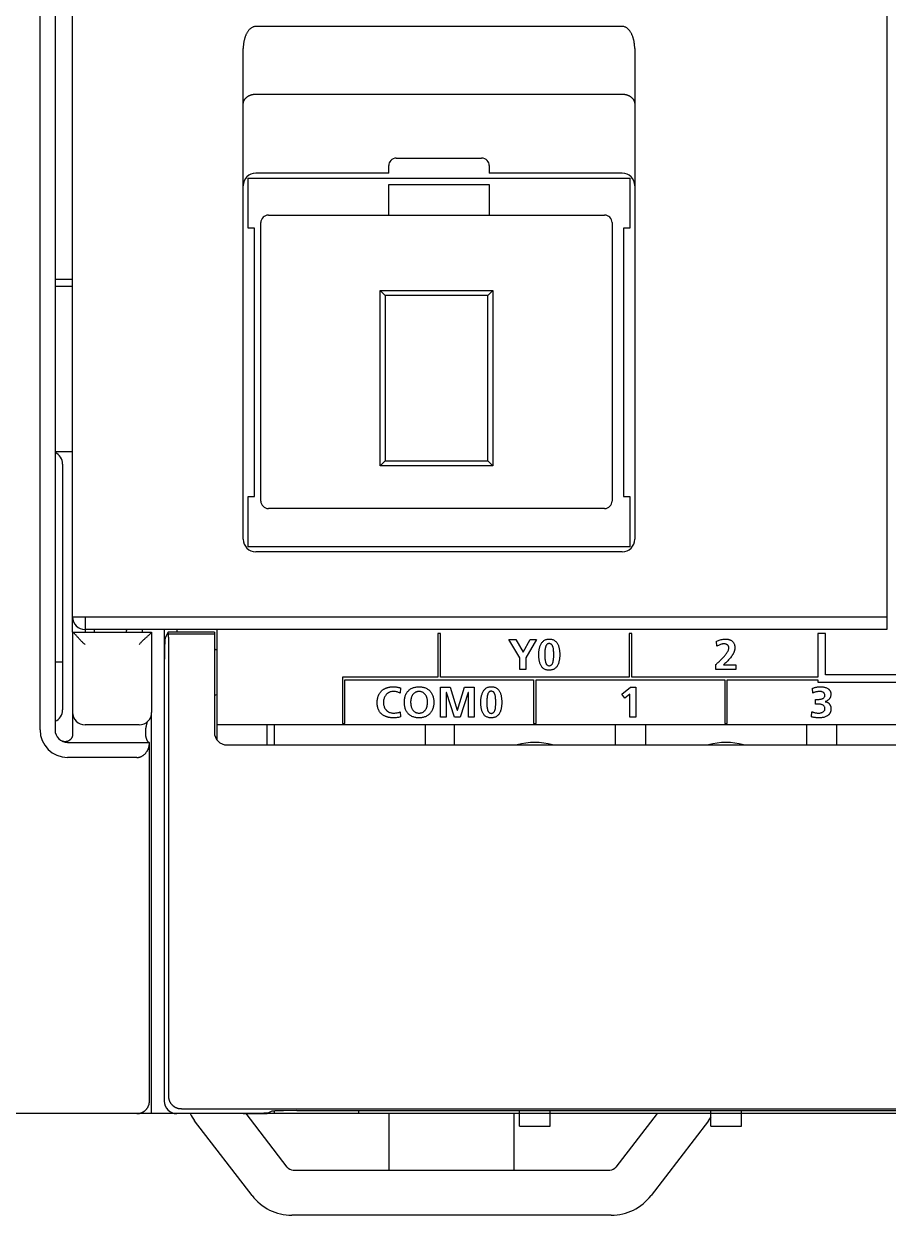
# Model space of a CAD drawing. Extents: x 147 to 432, y 261 to 358.
# Drawn here: x 177.36 to 211.81, y 261.43 to 308.93 of the extents above; entities that cross this region are included whole.
import ezdxf

# ---------------------------------------------------------------- set-up
doc = ezdxf.new("R2010")
doc.units = 0
doc.header["$MEASUREMENT"] = 0
doc.layers.get('0').update_dxf_attribs({"linetype": 'CONTINUOUS'})

msp = doc.modelspace()

# ---------------------------------------------------------------- linework, layer by layer
at = {"color": 7, "linetype": 'Continuous'}
for p, q in [((186.30553, 300.77723), (186.30553, 302.77723)), ((186.30553, 302.77723), (201.50553, 302.77723)), ((201.50553, 302.77723), (201.50553, 300.77723)), ((191.90553, 302.52723), (195.90553, 302.52723)), ((191.90553, 301.30349), (191.90553, 302.52723)), ((195.90553, 302.52723), (195.90553, 301.30349)), ((186.55553, 300.77723), (186.30553, 300.77723)), ((186.55553, 290.07723), (186.55553, 300.77723)), ((201.50553, 300.77723), (201.25553, 300.77723)), ((201.25553, 300.77723), (201.25553, 290.07723)), ((191.75553, 298.10347), (191.55553, 298.30347)), ((195.85553, 298.10347), (191.75553, 298.10347)), ((191.75553, 298.10347), (191.75553, 291.50347)), ((195.85553, 298.10347), (196.05553, 298.30347)), ((195.85553, 291.50347), (195.85553, 298.10347)), ((178.60553, 291.87723), (179.30553, 291.87723)), ((178.90553, 291.37723), (178.90553, 281.57723)), ((191.75553, 291.50347), (191.55553, 291.30347)), ((191.75553, 291.50347), (195.85553, 291.50347)), ((196.05553, 291.30347), (195.85553, 291.50347)), ((186.30553, 288.07723), (186.30553, 290.07723)), ((186.30553, 290.07723), (186.55553, 290.07723)), ((201.25553, 290.07723), (201.50553, 290.07723)), ((201.50553, 290.07723), (201.50553, 288.07723)), ((201.50553, 288.07723), (186.30553, 288.07723)), ((182.95553, 284.77723), (182.95553, 282.85494)), ((183.10741, 284.67723), (182.99523, 284.45273)), ((183.12646, 284.61356), (183.10741, 284.67723)), ((184.95553, 284.67723), (183.10741, 284.67723)), ((183.12646, 284.61356), (184.95553, 284.61356)), ((184.95553, 284.67723), (184.95553, 280.67723)), ((193.86466, 284.62696), (193.86466, 282.8772)), ((193.96457, 284.62696), (193.86466, 284.62696)), ((193.96457, 282.8772), (193.96457, 284.62696)), ((201.48452, 284.62696), (201.48452, 282.8772)), ((201.58443, 284.62696), (201.48452, 284.62696)), ((201.58443, 282.8772), (201.58443, 284.62696)), ((209.00431, 284.62696), (209.00431, 282.8772)), ((209.30437, 284.62696), (209.00431, 284.62696)), ((209.30437, 282.97642), (209.30437, 284.62696)), ((197.12837, 283.65269), (196.6905, 284.3772)), ((196.6905, 284.3772), (196.97214, 284.3772)), ((196.97214, 284.3772), (197.2555, 283.87421)), ((197.2555, 283.87421), (197.54385, 284.3772)), ((197.7981, 284.3772), (197.36867, 283.65269)), ((197.54385, 284.3772), (197.7981, 284.3772)), ((204.98388, 284.11296), (204.9651, 284.31208)), ((197.12837, 283.17865), (197.12837, 283.65269)), ((197.36867, 283.65269), (197.36867, 283.17865)), ((178.90553, 283.47723), (178.60553, 283.47723)), ((197.36867, 283.17865), (197.12837, 283.17865)), ((204.93754, 283.17865), (204.93754, 283.3795)), ((205.73439, 283.17865), (204.93754, 283.17865)), ((205.24485, 283.36744), (205.73439, 283.36744)), ((205.73439, 283.36744), (205.73439, 283.17865)), ((190.05508, 282.8772), (190.05508, 281.02684)), ((193.86466, 282.8772), (190.05508, 282.8772)), ((190.15498, 282.77729), (197.67494, 282.77729)), ((190.15498, 281.02684), (190.15498, 282.77729)), ((201.48452, 282.8772), (193.96457, 282.8772)), ((197.67494, 282.77729), (197.67494, 281.02684)), ((197.77485, 282.77729), (205.2948, 282.77729)), ((197.77485, 281.02684), (197.77485, 282.77729)), ((209.00431, 282.8772), (201.58443, 282.8772)), ((205.2948, 282.77729), (205.2948, 281.02684)), ((205.39471, 281.02684), (205.39471, 282.77729)), ((205.39471, 282.77729), (209.00431, 282.77729)), ((209.00431, 282.77729), (209.00431, 282.6767)), ((209.00431, 282.6767), (212.81458, 282.6767)), ((216.62451, 282.97642), (209.30437, 282.97642)), ((192.37121, 282.4476), (192.35399, 282.24503)), ((193.96474, 281.27833), (193.96474, 282.47688)), ((193.96474, 282.47688), (194.34939, 282.47688)), ((194.19832, 282.26742), (194.19488, 282.26397)), ((194.19488, 282.26397), (194.19488, 281.27833)), ((194.52113, 281.27833), (194.19832, 282.26742)), ((194.34939, 282.47688), (194.63447, 281.56841)), ((194.63791, 281.56841), (194.92282, 282.47688)), ((195.07406, 282.26742), (194.75126, 281.27833)), ((194.92282, 282.47688), (195.30747, 282.47688)), ((195.07751, 282.26742), (195.07406, 282.26742)), ((195.07751, 281.27833), (195.07751, 282.26742)), ((195.30747, 282.47688), (195.30747, 281.27833)), ((201.19255, 282.19542), (201.54275, 282.47688)), ((201.31279, 282.03901), (201.19255, 282.19542)), ((201.51536, 282.20403), (201.31279, 282.03901)), ((201.51536, 281.27833), (201.51536, 282.20403)), ((201.54275, 282.47688), (201.75583, 282.47688)), ((201.75583, 282.47688), (201.75583, 281.27833)), ((208.80553, 282.24503), (208.79174, 282.43726)), ((208.90509, 281.80371), (208.90509, 281.99284)), ((208.90509, 281.99284), (209.01499, 281.99284)), ((209.02188, 281.80371), (208.90509, 281.80371)), ((192.3626, 281.49641), (192.37294, 281.29556)), ((194.19488, 281.27833), (193.96474, 281.27833)), ((194.75126, 281.27833), (194.52113, 281.27833)), ((194.63447, 281.56841), (194.63791, 281.56841)), ((195.30747, 281.27833), (195.07751, 281.27833)), ((201.75583, 281.27833), (201.51536, 281.27833)), ((208.75402, 281.29728), (208.7678, 281.50157)), ((182.252591, 280.969091), (182.29027, 281.10582)), ((187.05553, 280.17723), (187.05553, 280.97723)), ((187.35553, 280.17724), (187.35553, 280.97723)), ((190.05508, 281.02684), (190.15498, 281.02684)), ((193.35553, 280.97723), (193.35553, 280.17724)), ((194.52553, 280.17724), (194.52553, 280.97723)), ((197.67494, 281.02684), (197.77485, 281.02684)), ((200.92553, 280.97723), (200.92553, 280.17724)), ((202.14553, 280.17724), (202.14553, 280.97723)), ((205.2948, 281.02684), (205.39471, 281.02684)), ((208.54553, 280.97723), (208.54553, 280.17724)), ((209.76553, 280.17724), (209.76553, 280.97723)), ((187.709418, 265.591065), (187.421901, 265.583924)), ((188.24036, 265.59506), (187.709418, 265.591065)), ((188.24033, 265.59507), (427.12073, 265.59507)), ((186.10656, 265.47723), (147.90553, 265.47723)), ((186.637472, 265.481229), (186.10659, 265.47725)), ((186.924989, 265.488374), (186.637472, 265.481229)), ((318.88552, 265.47723), (187.35553, 265.47723))]:
    msp.add_line(p, q, dxfattribs=at)
for points in [[(178.00553, 280.77723), (178.00553, 340.17723)], [(178.60553, 340.17723), (178.60553, 280.77723)], [(179.30553, 284.67725), (179.30553, 340.35044)], [(211.75553, 336.17723), (211.75553, 284.77723)], [(186.60555, 308.82712), (186.580574, 308.825965), (186.55572, 308.822567), (186.531065, 308.817001), (186.506688, 308.809344), (186.48388, 308.800211), (186.461773, 308.789493), (186.440425, 308.777331), (186.419879, 308.763857), (186.400165, 308.749193), (186.381305, 308.733444), (186.363303, 308.716722), (186.346128, 308.69915), (186.329745, 308.680837), (186.314132, 308.661863), (186.29926, 308.642303), (186.285104, 308.622218), (186.271637, 308.601665), (186.258834, 308.580691), (186.24667, 308.55934), (186.235125, 308.537649), (186.224548, 308.516417), (186.214161, 308.494147), (186.204332, 308.471627), (186.195039, 308.448879), (186.186266, 308.425925), (186.178001, 308.402784), (186.170233, 308.379471), (186.162952, 308.356002), (186.156146, 308.33239), (186.149805, 308.308649), (186.14392, 308.284791), (186.138483, 308.260827), (186.133484, 308.236768), (186.128916, 308.212623), (186.124773, 308.188401), (186.121046, 308.164112), (186.117732, 308.139764), (186.114909, 308.116132), (186.112389, 308.091688), (186.110267, 308.067207), (186.108539, 308.042695), (186.107202, 308.018158), (186.106252, 307.993603), (186.105688, 307.969036), (186.10551, 307.94549)], [(201.20553, 308.82709), (186.60553, 308.82709)], [(201.70551, 307.94549), (201.705321, 307.970061), (201.704746, 307.994626), (201.703783, 308.01918), (201.702433, 308.043715), (201.700692, 308.068225), (201.698556, 308.092704), (201.696116, 308.116309), (201.693194, 308.140707), (201.689866, 308.165053), (201.686125, 308.189338), (201.681967, 308.213556), (201.677384, 308.237697), (201.672369, 308.261752), (201.666916, 308.285711), (201.661014, 308.309564), (201.654657, 308.3333), (201.647833, 308.356905), (201.640534, 308.380368), (201.632748, 308.403674), (201.624464, 308.426807), (201.615673, 308.449753), (201.606359, 308.472492), (201.596509, 308.495003), (201.586102, 308.517262), (201.575114, 308.53924), (201.563526, 308.560908), (201.55132, 308.582233), (201.538471, 308.603177), (201.524395, 308.624517), (201.51016, 308.644545), (201.495207, 308.664041), (201.479507, 308.682942), (201.463036, 308.701174), (201.445768, 308.718653), (201.42766, 308.735259), (201.408694, 308.750879), (201.388883, 308.76541), (201.368247, 308.778743), (201.346815, 308.790754), (201.32463, 308.801308), (201.301752, 308.81026), (201.278264, 308.81746), (201.254277, 308.822759), (201.22993, 308.826017), (201.20554, 308.82712)], [(186.10553, 288.37723), (186.10553, 307.94546)], [(201.70553, 307.94546), (201.70553, 288.37723)], [(186.10551, 305.73495), (186.10607, 305.75364), (186.10679, 305.763129), (186.10782, 305.77259), (186.109167, 305.782223), (186.11081, 305.79181), (186.112783, 305.801547), (186.11505, 305.81122), (186.117698, 305.821014), (186.12065, 305.83072), (186.123966, 305.84054), (186.12759, 305.85025), (186.131612, 305.860046), (186.13594, 305.86971), (186.14066, 305.879446), (186.14568, 305.88903), (186.151117, 305.898657), (186.15685, 305.90811), (186.162977, 305.917581), (186.16939, 305.92686), (186.176232, 305.936125), (186.18335, 305.94518), (186.190848, 305.954198), (186.19861, 305.96299), (186.20678, 305.97171), (186.2152, 305.98019), (186.223983, 305.988571), (186.233, 305.9967), (186.242386, 306.004697), (186.25199, 306.01243), (186.261909, 306.020015), (186.27203, 306.02733), (186.282454, 306.034453), (186.29306, 306.0413), (186.303936, 306.047951), (186.31498, 306.05432), (186.326279, 306.060459), (186.33773, 306.06631), (186.349309, 306.071926), (186.36102, 306.07726), (186.372815, 306.082312), (186.38472, 306.0871), (186.396919, 306.091629), (186.40922, 306.09587), (186.421854, 306.099873), (186.43459, 306.10354), (186.446582, 306.106928), (186.45864, 306.11007), (186.469583, 306.112783), (186.48055, 306.1154), (186.49443, 306.117838), (186.50837, 306.11991), (186.529442, 306.122371), (186.5506, 306.12392), (186.578056, 306.125961), (186.60555, 306.1274)], [(186.60553, 306.12737), (201.20553, 306.12737)], [(201.20554, 306.1274), (201.22936, 306.12696), (201.241437, 306.126396), (201.2535, 306.12559), (201.265756, 306.124532), (201.27799, 306.12324), (201.290366, 306.121692), (201.30271, 306.11991), (201.315157, 306.117838), (201.32756, 306.11552), (201.340028, 306.112922), (201.35244, 306.11007), (201.364874, 306.106919), (201.37724, 306.10351), (201.389585, 306.09982), (201.40185, 306.09587), (201.414053, 306.091618), (201.42616, 306.0871), (201.43816, 306.082314), (201.45005, 306.07726), (201.461783, 306.071919), (201.47339, 306.06631), (201.484806, 306.060449), (201.49608, 306.05432), (201.507114, 306.047943), (201.51799, 306.0413), (201.528597, 306.034446), (201.53903, 306.02733), (201.549146, 306.020009), (201.55907, 306.01243), (201.568664, 306.00469), (201.57805, 305.9967), (201.587056, 305.98857), (201.59584, 305.9802), (201.604254, 305.97171), (201.61243, 305.96299), (201.620194, 305.954175), (201.6277, 305.94514), (201.634807, 305.936101), (201.64165, 305.92686), (201.648044, 305.917647), (201.65418, 305.90826), (201.659918, 305.898731), (201.66536, 305.88903), (201.670425, 305.879163), (201.67513, 305.86912), (201.679423, 305.859746), (201.68344, 305.85025), (201.68689, 305.841672), (201.69023, 305.83305), (201.693318, 305.822191), (201.69598, 305.81122), (201.699087, 305.794731), (201.70108, 305.77807), (201.703673, 305.756549), (201.70551, 305.73495)], [(192.20553, 303.57723), (195.60553, 303.57723)], [(191.90553, 302.97723), (191.90553, 303.27805)], [(195.90553, 303.27805), (195.90553, 302.97723)], [(191.90553, 302.97723), (186.60553, 302.97723)], [(201.20553, 302.97723), (195.90553, 302.97723)], [(187.10553, 301.30347), (200.50553, 301.30347)], [(186.80553, 289.90347), (186.80553, 301.00347)], [(200.80553, 301.00347), (200.80553, 289.90347)], [(179.30553, 298.72956), (178.60553, 298.72956)], [(179.30553, 298.45078), (178.60553, 298.45078)], [(191.55553, 291.30347), (191.55553, 298.30347)], [(191.55553, 298.30347), (196.05553, 298.30347)], [(196.05553, 298.30347), (196.05553, 291.30347)], [(196.05553, 291.30347), (191.55553, 291.30347)], [(200.50553, 289.60347), (187.10553, 289.60347)], [(201.20553, 287.87723), (186.60553, 287.87723)], [(211.75553, 285.27723), (179.30553, 285.27723)], [(179.80553, 285.27723), (179.80553, 284.67723)], [(179.30553, 284.67723), (179.30553, 280.60315), (179.305525, 280.602715), (179.30552, 280.60228), (179.30552, 280.60184), (179.30552, 280.6014), (179.305515, 280.600965), (179.30551, 280.60053), (179.305505, 280.60009), (179.3055, 280.59965), (179.30549, 280.59921), (179.30548, 280.59877), (179.30547, 280.598325), (179.30546, 280.59788), (179.305455, 280.59744), (179.30545, 280.597), (179.305435, 280.59656), (179.30542, 280.59612), (179.30541, 280.595675), (179.3054, 280.59523), (179.305385, 280.594785), (179.30537, 280.59434), (179.305355, 280.5939), (179.30534, 280.59346), (179.305325, 280.593015), (179.30531, 280.59257), (179.30529, 280.592125), (179.30527, 280.59168), (179.305255, 280.59123), (179.30524, 280.59078), (179.305215, 280.590335), (179.30519, 280.58989), (179.30517, 280.58944), (179.30515, 280.58899), (179.305125, 280.588545), (179.3051, 280.5881), (179.30508, 280.58765), (179.30506, 280.5872), (179.30503, 280.58675), (179.305, 280.5863), (179.304975, 280.585855), (179.30495, 280.58541), (179.30492, 280.584955), (179.30489, 280.5845), (179.30486, 280.584035), (179.30483, 280.58357), (179.3048, 280.58313), (179.30477, 280.58269), (179.30474, 280.582295), (179.30471, 280.5819), (179.304671, 280.58139), (179.30463, 280.58088), (179.304566, 280.58009), (179.3045, 280.5793), (179.304416, 280.57827), (179.30433, 280.57724)], [(179.8055, 284.17721), (179.78672, 284.191517), (179.768269, 284.206247), (179.750164, 284.221402), (179.732398, 284.236951), (179.714737, 284.253039), (179.697574, 284.269252), (179.680683, 284.285748), (179.664044, 284.302498), (179.647635, 284.319474), (179.631433, 284.336648), (179.615413, 284.353992), (179.599551, 284.371481), (179.58382, 284.389087), (179.568192, 284.406785), (179.552637, 284.424547), (179.537123, 284.442344), (179.521614, 284.460147), (179.506072, 284.47792), (179.490455, 284.495628), (179.474716, 284.513227), (179.458801, 284.530667), (179.442653, 284.547891), (179.42626, 284.564883), (179.409635, 284.581648), (179.39279, 284.598191), (179.375732, 284.614515), (179.358465, 284.630618), (179.340989, 284.646493), (179.322935, 284.662428), (179.30553, 284.67725)], [(179.30553, 284.67723), (182.45553, 284.67723)], [(211.75553, 284.77723), (179.80553, 284.77723)], [(180.18053, 284.67723), (180.18053, 284.77726)], [(181.45495, 284.67725), (181.454996, 284.68395), (181.45513, 284.691033), (181.455349, 284.698044), (181.455638, 284.704738), (181.456018, 284.711667), (181.456473, 284.718512), (181.456993, 284.725191), (181.457594, 284.731937), (181.458261, 284.738583), (181.459003, 284.745242), (181.459802, 284.751773), (181.460657, 284.758189), (181.461611, 284.764821), (181.462584, 284.771105), (181.4636, 284.77726)], [(181.95549, 284.17721), (181.969797, 284.195993), (181.984527, 284.214447), (181.999681, 284.232554), (182.01523, 284.250323), (182.031328, 284.267998), (182.047542, 284.285163), (182.064038, 284.302057), (182.08079, 284.318698), (182.097767, 284.335109), (182.114941, 284.351313), (182.132286, 284.367335), (182.149776, 284.383198), (182.167383, 284.398931), (182.185083, 284.41456), (182.202846, 284.430117), (182.220645, 284.445633), (182.238448, 284.461143), (182.256224, 284.476686), (182.273933, 284.492304), (182.291534, 284.508044), (182.308975, 284.523961), (182.3262, 284.540111), (182.343193, 284.556506), (182.359959, 284.573132), (182.376503, 284.589979), (182.392827, 284.60704), (182.40893, 284.624309), (182.424805, 284.641788), (182.440724, 284.65983), (182.45554, 284.67725)], [(182.08053, 284.77726), (182.08053, 284.67723)], [(182.45553, 284.67723), (182.45553, 281.47723)], [(183.13915, 284.26821), (183.13879, 284.28219), (183.138606, 284.28911), (183.13842, 284.29603), (183.138236, 284.302875), (183.13805, 284.30972), (183.137861, 284.316495), (183.13767, 284.32327), (183.137481, 284.329965), (183.13729, 284.33666), (183.137101, 284.34328), (183.13691, 284.3499), (183.136716, 284.35644), (183.13652, 284.36298), (183.136321, 284.36944), (183.13612, 284.3759), (183.135926, 284.38228), (183.13573, 284.38866), (183.135526, 284.394955), (183.13532, 284.40125), (183.135121, 284.407455), (183.13492, 284.41366), (183.134711, 284.419785), (183.1345, 284.42591), (183.134296, 284.431945), (183.13409, 284.43798), (183.133881, 284.443925), (183.13367, 284.44987), (183.133461, 284.45572), (183.13325, 284.46157), (183.133036, 284.46733), (183.13282, 284.47309), (183.132606, 284.478755), (183.13239, 284.48442), (183.132176, 284.48999), (183.13196, 284.49556), (183.131741, 284.501045), (183.13152, 284.50653), (183.131301, 284.5119), (183.13108, 284.51727), (183.130861, 284.52251), (183.13064, 284.52775), (183.130416, 284.532965), (183.13019, 284.53818), (183.129957, 284.54339), (183.12972, 284.5486), (183.129501, 284.55344), (183.12928, 284.55828), (183.12908, 284.5626), (183.12888, 284.56692), (183.128622, 284.572235), (183.12836, 284.57755), (183.127966, 284.585425), (183.12756, 284.5933), (183.127034, 284.60343), (183.1265, 284.61356)], [(183.45553, 284.77723), (183.45553, 284.67723)], [(185.05553, 284.77723), (185.05553, 280.37723)], [(183.13917, 266.1607), (183.13917, 284.2682)], [(185.05553, 283.97096), (185.05214, 283.97138), (185.050445, 283.971582), (185.04875, 283.97178), (185.047055, 283.971977), (185.04536, 283.97217), (185.04367, 283.972362), (185.04198, 283.97255), (185.04029, 283.972732), (185.0386, 283.97291), (185.036915, 283.973082), (185.03523, 283.97325), (185.033545, 283.973417), (185.03186, 283.97358), (185.030175, 283.973742), (185.02849, 283.9739), (185.02681, 283.974052), (185.02513, 283.9742), (185.02345, 283.974347), (185.02177, 283.97449), (185.02009, 283.974627), (185.01841, 283.97476), (185.016735, 283.974892), (185.01506, 283.97502), (185.013385, 283.975142), (185.01171, 283.97526), (185.01004, 283.975377), (185.00837, 283.97549), (185.0067, 283.975602), (185.00503, 283.97571), (185.003365, 283.975812), (185.0017, 283.97591), (185.000035, 283.976002), (184.99837, 283.97609), (184.996705, 283.976182), (184.99504, 283.97627), (184.99338, 283.976347), (184.99172, 283.97642), (184.990065, 283.976497), (184.98841, 283.97657), (184.986765, 283.976637), (184.98512, 283.9767), (184.983455, 283.976762), (184.98179, 283.97682), (184.98009, 283.976872), (184.97839, 283.97692), (184.97679, 283.976967), (184.97519, 283.97701), (184.97375, 283.977045), (184.97231, 283.97708), (184.970465, 283.977117), (184.96862, 283.97715), (184.96578, 283.977186), (184.96294, 283.97721), (184.959235, 283.977239), (184.95553, 283.97726)], [(182.95553, 282.85492), (182.95553, 265.97706)], [(209.01499, 281.99284), (209.035431, 281.993089), (209.055855, 281.994038), (209.076238, 281.995659), (209.096547, 281.998019), (209.116737, 282.001233), (209.136748, 282.005421), (209.156497, 282.010707), (209.175864, 282.017249), (209.194681, 282.025234), (209.212704, 282.034873), (209.229594, 282.046375), (209.244894, 282.059918), (209.258046, 282.075545), (209.268497, 282.09309), (209.275847, 282.112149), (209.279942, 282.132152), (209.281127, 282.152551), (209.279949, 282.172955), (209.276425, 282.193085), (209.270079, 282.213244), (209.261043, 282.231562), (209.249187, 282.248194), (209.234824, 282.262717), (209.218678, 282.274781), (209.20084, 282.284749), (209.181981, 282.292627), (209.162449, 282.298654), (209.142491, 282.303077), (209.122274, 282.306116), (209.101911, 282.307939), (209.081481, 282.308707), (209.061035, 282.308603), (209.040606, 282.307758), (209.020218, 282.306225), (208.999895, 282.30399), (208.97966, 282.301058), (208.959537, 282.297436), (208.93955, 282.293131), (208.919719, 282.288153), (208.899747, 282.282414), (208.880297, 282.276112), (208.861064, 282.269174), (208.842067, 282.261614), (208.823322, 282.253449), (208.80553, 282.24503)], [(182.45553, 265.47723), (182.45553, 281.4772)], [(181.95553, 280.97723), (179.80553, 280.97723)], [(182.22214, 280.76571), (182.222321, 280.779454), (182.222876, 280.794047), (182.223782, 280.80839), (182.224961, 280.822086), (182.226479, 280.836171), (182.228261, 280.85004), (182.230269, 280.863638), (182.232524, 280.877262), (182.234965, 280.890686), (182.23762, 280.904174), (182.240393, 280.917365), (182.243279, 280.930361), (182.246393, 280.943749), (182.24947, 280.956521), (182.252591, 280.969091)], [(182.22217, 280.57723), (182.22217, 280.76571)], [(430.30553, 280.97723), (185.05553, 280.97723)], [(179.30433, 280.57724), (179.30244, 280.56094), (179.301116, 280.552653), (179.29954, 280.54441), (179.297693, 280.535982), (179.29561, 280.52761), (179.293232, 280.519096), (179.29062, 280.51065), (179.28767, 280.502095), (179.28447, 280.49363), (179.280938, 280.4851), (179.27715, 280.47668), (179.273009, 280.468214), (179.26861, 280.45988), (179.263873, 280.451549), (179.25888, 280.44337), (179.253518, 280.435233), (179.2479, 280.42727), (179.241956, 280.419387), (179.23576, 280.4117), (179.229217, 280.404141), (179.22243, 280.3968), (179.215342, 280.389621), (179.20802, 280.38268), (179.200395, 280.375956), (179.19255, 280.36949), (179.184463, 280.363252), (179.17617, 280.35729), (179.167639, 280.351614), (179.15892, 280.34623), (179.150024, 280.341133), (179.14096, 280.33634), (179.131758, 280.331883), (179.12241, 280.32774), (179.112957, 280.323923), (179.10338, 280.32043), (179.093741, 280.317304), (179.084, 280.31451), (179.074289, 280.312032), (179.0645, 280.30988), (179.054801, 280.308082), (179.04505, 280.30659), (179.035256, 280.305471), (179.02543, 280.30468), (179.015544, 280.304258), (179.00565, 280.30421), (178.996412, 280.304255), (178.98718, 280.30458), (178.978881, 280.305021), (178.97059, 280.30558), (178.960566, 280.307138), (178.95061, 280.30908), (178.936038, 280.312643), (178.92172, 280.31712), (178.90326, 280.322892), (178.885, 280.32927)], [(179.10553, 280.27723), (182.36795, 280.27723)], [(181.86792, 279.6772), (181.887115, 279.677642), (181.906876, 279.679047), (181.925945, 279.681329), (181.944074, 279.684365), (181.962842, 279.688428), (181.981394, 279.693388), (181.999689, 279.699225), (182.017691, 279.705913), (182.035367, 279.713419), (182.05269, 279.721707), (182.069639, 279.730736), (182.086197, 279.740464), (182.102352, 279.750848), (182.118097, 279.761843), (182.13343, 279.773407), (182.14835, 279.785498), (182.162861, 279.798078), (182.176968, 279.811108), (182.190679, 279.824556), (182.204399, 279.838852), (182.217265, 279.85311), (182.229686, 279.867757), (182.241646, 279.882783), (182.253126, 279.898179), (182.2645, 279.91451), (182.274955, 279.93062), (182.284884, 279.947058), (182.294274, 279.963811), (182.303113, 279.98086), (182.311391, 279.998189), (182.3191, 280.015778), (182.326231, 280.03361), (182.332744, 280.051565), (182.338708, 280.06982), (182.344081, 280.088258), (182.348867, 280.106856), (182.353078, 280.125594), (182.356729, 280.144448), (182.359833, 280.1634), (182.362409, 280.182432), (182.364472, 280.201525), (182.366042, 280.220666), (182.367136, 280.239839), (182.367772, 280.259034), (182.36797, 280.27725)], [(182.32722, 280.29355), (182.321938, 280.297958), (182.317094, 280.302329), (182.311915, 280.307398), (182.307205, 280.312413), (182.302707, 280.317619), (182.298382, 280.323079), (182.2948, 280.327997), (182.29132, 280.333183), (182.287964, 280.33864), (182.28468, 280.344461), (182.281511, 280.350547), (182.278438, 280.356887), (182.275447, 280.36347), (182.272522, 280.370285), (182.269645, 280.377321), (182.266802, 280.384565), (182.264356, 280.390996), (182.261956, 280.397444), (182.259486, 280.404194), (182.257147, 280.410665), (182.254836, 280.417146), (182.252561, 280.423639), (182.250327, 280.430147), (182.248141, 280.436671), (182.246007, 280.443213), (182.243933, 280.449773), (182.241922, 280.456353), (182.23998, 280.462954), (182.238112, 280.469576), (182.236323, 280.47622), (182.234618, 280.482886), (182.233001, 280.489574), (182.231478, 280.496284), (182.23012, 280.502688), (182.228793, 280.509439), (182.227574, 280.516211), (182.226466, 280.523001), (182.225475, 280.52981), (182.224604, 280.536635), (182.223944, 280.542615), (182.22331, 280.549466), (182.22281, 280.556328), (182.222448, 280.563199), (182.222226, 280.570077), (182.22214, 280.5772)], [(182.32722, 280.29355), (182.334765, 280.288262), (182.341731, 280.284499), (182.347999, 280.281751), (182.353449, 280.279505), (182.35796, 280.27725)], [(182.36795, 265.97722), (182.36795, 280.27725)], [(185.45553, 280.17723), (429.90553, 280.17723)], [(181.86795, 279.67723), (179.10553, 279.67723)], [(183.63898, 265.6609), (183.61517, 265.66146), (183.603099, 265.662191), (183.59105, 265.66323), (183.578797, 265.664581), (183.56658, 265.66623), (183.5542, 265.668207), (183.54187, 265.67048), (183.52942, 265.67313), (183.51704, 265.67609), (183.504566, 265.679402), (183.49218, 265.68303), (183.479736, 265.687056), (183.4674, 265.6914), (183.455037, 265.696106), (183.4428, 265.70113), (183.430586, 265.70656), (183.41852, 265.71231), (183.406497, 265.718421), (183.39464, 265.72485), (183.382886, 265.731668), (183.37132, 265.7388), (183.359877, 265.746277), (183.34864, 265.75406), (183.337582, 265.762206), (183.32675, 265.77065), (183.316114, 265.779401), (183.30572, 265.78844), (183.295575, 265.797793), (183.28569, 265.80742), (183.276063, 265.8173), (183.26671, 265.82744), (183.257672, 265.837829), (183.24892, 265.84846), (183.24048, 265.859301), (183.23234, 265.87037), (183.224547, 265.881629), (183.21707, 265.8931), (183.209938, 265.904641), (183.20312, 265.91637), (183.196704, 265.92813), (183.19059, 265.94005), (183.184828, 265.952214), (183.1794, 265.96453), (183.174316, 265.977133), (183.16963, 265.98989), (183.165316, 266.001854), (183.1613, 266.01392), (183.157846, 266.024847), (183.15451, 266.03581), (183.151405, 266.049663), (183.14875, 266.06361), (183.145614, 266.084641), (183.14362, 266.10581), (183.141004, 266.133234), (183.13915, 266.16072)], [(181.86792, 265.47725), (181.89181, 265.47789), (181.903917, 265.478651), (181.916, 265.47972), (181.928284, 265.481107), (181.94053, 265.48279), (181.952936, 265.484797), (181.96529, 265.4871), (181.97777, 265.48978), (181.99018, 265.49277), (182.002674, 265.496112), (182.01508, 265.49977), (182.027544, 265.503821), (182.0399, 265.50819), (182.052278, 265.512921), (182.06453, 265.51797), (182.076759, 265.52342), (182.08884, 265.52919), (182.100873, 265.535322), (182.11274, 265.54177), (182.124499, 265.548604), (182.13607, 265.55575), (182.147518, 265.563242), (182.15876, 265.57104), (182.169818, 265.579192), (182.18065, 265.58764), (182.191286, 265.596397), (182.20168, 265.60544), (182.21182, 265.614798), (182.2217, 265.62443), (182.231322, 265.63431), (182.24067, 265.64445), (182.249698, 265.654834), (182.25844, 265.66546), (182.266875, 265.676286), (182.27501, 265.68734), (182.282793, 265.698589), (182.29026, 265.71005), (182.297382, 265.721581), (182.30419, 265.7333), (182.310595, 265.745045), (182.3167, 265.75695), (182.322452, 265.769094), (182.32787, 265.78139), (182.332944, 265.793968), (182.33762, 265.8067), (182.341923, 265.818644), (182.34593, 265.83069), (182.349374, 265.841597), (182.3527, 265.85254), (182.355795, 265.866369), (182.35844, 265.88029), (182.36156, 265.901281), (182.36354, 265.92241), (182.366135, 265.949784), (182.36797, 265.97722)], [(183.639, 265.66088), (431.72205, 265.66088)], [(187.2417, 265.57025), (187.10519, 265.50205)], [(187.421901, 265.583924), (187.409844, 265.583473), (187.397787, 265.582996), (187.384945, 265.582462), (187.37289, 265.581934), (187.360837, 265.581376), (187.348786, 265.580781), (187.337422, 265.580183), (187.325376, 265.579502), (187.313333, 265.578762), (187.301294, 265.577949), (187.289219, 265.577034), (187.277199, 265.575993), (187.264747, 265.574691), (187.252794, 265.573055), (187.2417, 265.57025)], [(187.35553, 265.47723), (187.35553, 265.57943)], [(190.71553, 265.47723), (190.71553, 265.59506)], [(197.11553, 264.97723), (197.11553, 265.59506)], [(198.33553, 264.97723), (198.33553, 265.59506)], [(204.73553, 264.97723), (204.73553, 265.59506)], [(205.95553, 264.97723), (205.95553, 265.59506)], [(186.45511, 262.20959), (184.16891, 265.18858)], [(186.10659, 265.47723), (187.05553, 265.47723)], [(187.85305, 263.34459), (186.21636, 265.47724)], [(187.10517, 265.50205), (187.092883, 265.499061), (187.080923, 265.497466), (187.068379, 265.496186), (187.056358, 265.495161), (187.044327, 265.494261), (187.032002, 265.493439), (187.01996, 265.492707), (187.007914, 265.492032), (186.995865, 265.491404), (186.984091, 265.49083), (186.972039, 265.490277), (186.959986, 265.489753), (186.947932, 265.489254), (186.935876, 265.48878), (186.924989, 265.488374)], [(187.05553, 265.47723), (187.05553, 265.4951)], [(187.35551, 265.47723), (187.05556, 265.47723)], [(191.90553, 265.47725), (191.90553, 263.22723)], [(196.90553, 263.22723), (196.90553, 265.47725)], [(202.59472, 265.47726), (200.95801, 263.34459)], [(204.64215, 265.18858), (202.35595, 262.20959)], [(197.11553, 264.97723), (198.33553, 264.97723)], [(204.73553, 264.97723), (205.95553, 264.97723)], [(188.09104, 263.22723), (200.72002, 263.22723)], [(200.76933, 261.42723), (188.04173, 261.42723)]]:
    msp.add_lwpolyline(points, dxfattribs=at)
for points in [[(182.99525, 284.45271, 0.056229), (182.988392, 284.417938), (182.984873, 284.382577), (182.982215, 284.347139), (182.980022, 284.311669), (182.978127, 284.276181), (182.976473, 284.241236), (182.974957, 284.20573), (182.973575, 284.170219), (182.972302, 284.134704), (182.971122, 284.099185), (182.970021, 284.063664), (182.96899, 284.028141), (182.968022, 283.992616), (182.96711, 283.95709), (182.96625, 283.921562), (182.965438, 283.886033), (182.96467, 283.850503), (182.963944, 283.814973), (182.963257, 283.779441), (182.962608, 283.743909), (182.961996, 283.708376), (182.961418, 283.672843), (182.960873, 283.637309), (182.96036, 283.601774), (182.959878, 283.566239), (182.959425, 283.530704), (182.959002, 283.495169), (182.958606, 283.459633), (182.958237, 283.424096), (182.957894, 283.38856), (182.957576, 283.353023), (182.957284, 283.317486), (182.957015, 283.281949), (182.95677, 283.246412), (182.956548, 283.210875), (182.956349, 283.175337), (182.956172, 283.139799), (182.956017, 283.104262), (182.955883, 283.068724), (182.95577, 283.033186), (182.955678, 282.997648), (182.955606, 282.96211), (182.955554, 282.926572), (182.955522, 282.891034), (182.95551, 282.85494)], [(197.88302, 283.77465, -0.010961), (197.884076, 283.830984, -0.010501), (197.887543, 283.887228, -0.011942), (197.893511, 283.94326, -0.013796), (197.90235, 283.998907, -0.015839), (197.914468, 284.053931, -0.018699), (197.930337, 284.10799, -0.022186), (197.950554, 284.160571, -0.026672), (197.975795, 284.210924, -0.031891), (198.006727, 284.257982, -0.037185), (198.043849, 284.300314, -0.041916), (198.087167, 284.336252, -0.043155), (198.135945, 284.364334, -0.041296), (198.188792, 284.383732, -0.037357), (198.244013, 284.394592, -0.030586), (198.300227, 284.397871, -0.029999), (198.356472, 284.394545, -0.034985), (198.411774, 284.383968, -0.039633), (198.464889, 284.365295, -0.043161), (198.514144, 284.338058, -0.04264), (198.558036, 284.30282, -0.038549), (198.595629, 284.260912, -0.033453), (198.626809, 284.21402, -0.027827), (198.65204, 284.163661, -0.023037), (198.672035, 284.110995, -0.019118), (198.687548, 284.056832, -0.015892), (198.699242, 284.001714, -0.013487), (198.70765, 283.946225, -0.011604), (198.713299, 283.890159, -0.010034), (198.716519, 283.833902, -0.009016), (198.717598, 283.777562, -0.009053), (198.716682, 283.721218, -0.010319), (198.713585, 283.664955, -0.011832), (198.708001, 283.608884, -0.013701), (198.699577, 283.553172, -0.016088), (198.687853, 283.498062, -0.019305), (198.672273, 283.443921, -0.023188), (198.652175, 283.391296, -0.027994), (198.626814, 283.341007, -0.033016), (198.596003, 283.294877, -0.03853), (198.55836, 283.253013, -0.042608), (198.514441, 283.217818, -0.042889), (198.465176, 283.190597, -0.039712), (198.412066, 283.17192, -0.035128), (198.356777, 283.161384, -0.02885), (198.30057, 283.157986, -0.028085), (198.244287, 283.160784, -0.033608), (198.18882, 283.170475, -0.038643), (198.135328, 283.188056, -0.043436), (198.085465, 283.214161, -0.043421), (198.040858, 283.248488, -0.040316), (198.002661, 283.28984, -0.03529), (197.971126, 283.336489, -0.029261), (197.945845, 283.386821, -0.024123), (197.926058, 283.439563, -0.0197), (197.91094, 283.493837, -0.016164), (197.899746, 283.549059, -0.013602), (197.891845, 283.60485, -0.011243), (197.886727, 283.660965, -0.008901), (197.883866, 283.717244, -0.009215), (197.883016, 283.773589)], [(204.93754, 283.3795), (204.960899, 283.401489), (204.98437, 283.423358), (205.007956, 283.445103), (205.031557, 283.466832), (205.055069, 283.488656), (205.078456, 283.510616), (205.101701, 283.532725), (205.124788, 283.554999), (205.147693, 283.57746), (205.170387, 283.600134), (205.192843, 283.623044), (205.215031, 283.646213), (205.236918, 283.669667), (205.25847, 283.693429), (205.279639, 283.717532), (205.300371, 283.742013), (205.320606, 283.766904), (205.340259, 283.792256), (205.359223, 283.818127), (205.377385, 283.844571), (205.394567, 283.871661), (205.410542, 283.899476), (205.425035, 283.928071), (205.437561, 283.957566, 0.023684), (205.447529, 283.988055, 0.031291), (205.454133, 284.019492, 0.040749), (205.456159, 284.05148, 0.049198), (205.452421, 284.08329, 0.056056), (205.442111, 284.113598, 0.057713), (205.425194, 284.140773, 0.053354), (205.402682, 284.163544, 0.046105), (205.376104, 284.181428, 0.039211), (205.34687, 284.19456, 0.033909), (205.316032, 284.203309, 0.031023), (205.28432, 284.208023, 0.02723), (205.25227, 284.208989, 0.022262), (205.220276, 284.206784, 0.020476), (205.188581, 284.201881), (205.157365, 284.194516), (205.126816, 284.184996), (205.096857, 284.173537), (205.067592, 284.160403), (205.039026, 284.145811), (205.011145, 284.129949), (204.98388, 284.11296)], [(204.9651, 284.31208, -0.012713), (205.001061, 284.329139), (205.03784, 284.344354), (205.075329, 284.357726), (205.113428, 284.369244), (205.152045, 284.378885), (205.19109, 284.386614), (205.230098, 284.392339, -0.012964), (205.269721, 284.396108, -0.0134), (205.309486, 284.39779, -0.014829), (205.34928, 284.397236, -0.017169), (205.388958, 284.39414, -0.019756), (205.428298, 284.38813, -0.022334), (205.46653, 284.378946, -0.025991), (205.504142, 284.365969, -0.029449), (205.540083, 284.34891, -0.032795), (205.573619, 284.327517, -0.035258), (205.60394, 284.301778, -0.035347), (205.62992, 284.27248, -0.034974), (205.651844, 284.239296, -0.032669), (205.669093, 284.203451, -0.029464), (205.68177, 284.165742, -0.025161), (205.690243, 284.126869, -0.021543), (205.695098, 284.087371, -0.022112), (205.6965, 284.0475, -0.022799), (205.694328, 284.007762, -0.023823), (205.688469, 283.968403, -0.022385), (205.67895, 283.929773, -0.019223), (205.666252, 283.892054, -0.016826), (205.650879, 283.855341, -0.014785), (205.633218, 283.819673, -0.012914), (205.613612, 283.785036), (205.592362, 283.751379), (205.569738, 283.718629), (205.54595, 283.686714), (205.521186, 283.65555), (205.495596, 283.625061), (205.469312, 283.595166), (205.442451, 283.56579), (205.415054, 283.53679), (205.387331, 283.508226), (205.359294, 283.479968), (205.331032, 283.451936), (205.302653, 283.424023), (205.274237, 283.396147), (205.245763, 283.36833)], [(192.37294, 281.29556), (192.330556, 281.285998), (192.287966, 281.2774), (192.245152, 281.270007), (192.202111, 281.264078, -0.011077), (192.158865, 281.259907, -0.013617), (192.11547, 281.257838, -0.01067), (192.072031, 281.25794, -0.010657), (192.028632, 281.259885, -0.010889), (191.985353, 281.263697, -0.011637), (191.942284, 281.269442, -0.012831), (191.899553, 281.277285, -0.014032), (191.857307, 281.287412, -0.015226), (191.815726, 281.299991, -0.016475), (191.775026, 281.315178, -0.017763), (191.735459, 281.333113, -0.019148), (191.697326, 281.353916, -0.020292), (191.660953, 281.377663, -0.02137), (191.626683, 281.404352, -0.022083), (191.594869, 281.433924, -0.022407), (191.565806, 281.466205, -0.022439), (191.539764, 281.500966, -0.02181), (191.516892, 281.537894, -0.021134), (191.49728, 281.576649, -0.019811), (191.480902, 281.616881, -0.018587), (191.467657, 281.658254, -0.01721), (191.457405, 281.700469, -0.01587), (191.449965, 281.743272, -0.014465), (191.445138, 281.786439, -0.012944), (191.442683, 281.82981, -0.011534), (191.442349, 281.873259, -0.011891), (191.444036, 281.916677, -0.01262), (191.447846, 281.959953, -0.013439), (191.453903, 282.002973, -0.014644), (191.462364, 282.045586, -0.015915), (191.47341, 282.0876, -0.017063), (191.487204, 282.128794, -0.018218), (191.503866, 282.168912, -0.019278), (191.523491, 282.207665, -0.020094), (191.546102, 282.244756, -0.020909), (191.571677, 282.279865, -0.021056), (191.600106, 282.312708, -0.021272), (191.631209, 282.343029, -0.020772), (191.664752, 282.370628, -0.020265), (191.700445, 282.395386, -0.019344), (191.737988, 282.417234, -0.018291), (191.777069, 282.436201, -0.017229), (191.817401, 282.452344, -0.016083), (191.85872, 282.465767, -0.014981), (191.900789, 282.476598, -0.013713), (191.943408, 282.484998, -0.012463), (191.986415, 282.491157, -0.011821), (192.029679, 282.495236, -0.011602), (192.073084, 282.497285, -0.011803), (192.116531, 282.497318, -0.015159), (192.159906, 282.494881, -0.013147), (192.203081, 282.490051, -0.012857), (192.24595, 282.482996, -0.013691), (192.288859, 282.473582, -0.015018), (192.33069, 282.461857, -0.017244), (192.37121, 282.4476)], [(192.35399, 282.24503), (192.326946, 282.25937), (192.298588, 282.272229), (192.269442, 282.283181), (192.239614, 282.292114), (192.209248, 282.298997), (192.178498, 282.303897), (192.147513, 282.306979), (192.11641, 282.308492), (192.085276, 282.308627), (192.054183, 282.306959), (192.023382, 282.303219), (191.992842, 282.297167), (191.962867, 282.288753), (191.933662, 282.277959, 0.020955), (191.905449, 282.264792, 0.021432), (191.878457, 282.24928, 0.021422), (191.85289, 282.231515, 0.021395), (191.828938, 282.211626, 0.020995), (191.806755, 282.18978), (191.786466, 282.166165), (191.768155, 282.140985), (191.751872, 282.114448), (191.737637, 282.086756), (191.725446, 282.058107), (191.71527, 282.02868), (191.707063, 281.998616), (191.700786, 281.968118), (191.696373, 281.937294), (191.693759, 281.906268), (191.69287, 281.87433), (191.693702, 281.8432), (191.696263, 281.812168), (191.700631, 281.781338), (191.706884, 281.750836), (191.714975, 281.721217), (191.725196, 281.691807), (191.737503, 281.663207), (191.751929, 281.635616), (191.768479, 281.609245, 0.020743), (191.787128, 281.584315, 0.021397), (191.807808, 281.561044, 0.021615), (191.830414, 281.539637, 0.021847), (191.854791, 281.520272, 0.021565), (191.880757, 281.503097, 0.021281), (191.908098, 281.488206), (191.936588, 281.475653), (191.965996, 281.465427), (191.996102, 281.457495), (192.026312, 281.451845), (192.057242, 281.448235), (192.088341, 281.446594), (192.119481, 281.446729), (192.150583, 281.44828), (192.181601, 281.451039), (192.212494, 281.454956), (192.243217, 281.460037), (192.272839, 281.466171), (192.303, 281.473911), (192.332633, 281.483471, 0.028439), (192.361242, 281.495732)], [(195.57257, 281.87433, -0.010961), (195.573626, 281.930664, -0.0105), (195.577093, 281.986908, -0.011941), (195.58306, 282.042939, -0.013796), (195.591899, 282.098586, -0.015839), (195.604017, 282.153611, -0.018699), (195.619886, 282.207669, -0.022186), (195.640102, 282.26025, -0.026672), (195.665342, 282.310602, -0.031891), (195.696274, 282.357661, -0.037186), (195.733396, 282.399992, -0.041916), (195.776713, 282.435931, -0.043154), (195.825491, 282.464013, -0.041296), (195.878337, 282.483411, -0.037356), (195.933559, 282.494271, -0.030586), (195.989772, 282.497551, -0.029999), (196.046017, 282.494225, -0.034986), (196.101319, 282.483649, -0.039635), (196.154434, 282.464976, -0.043162), (196.203688, 282.437738, -0.04264), (196.247579, 282.4025, -0.038549), (196.285172, 282.360592, -0.033453), (196.316351, 282.313699, -0.027826), (196.341582, 282.26334, -0.023037), (196.361576, 282.210674, -0.019117), (196.377089, 282.156511, -0.015892), (196.388783, 282.101393, -0.013487), (196.397191, 282.045905, -0.011604), (196.402839, 281.989839, -0.010034), (196.406059, 281.933582, -0.009016), (196.407138, 281.877242, -0.009053), (196.406222, 281.820899, -0.010319), (196.403125, 281.764636, -0.011831), (196.397542, 281.708565, -0.013701), (196.389118, 281.652853, -0.016088), (196.377395, 281.597744, -0.019305), (196.361815, 281.543603, -0.023188), (196.341719, 281.490978, -0.027994), (196.316358, 281.440688, -0.033014), (196.285549, 281.39456, -0.03853), (196.247908, 281.352695, -0.042609), (196.203989, 281.317499, -0.042891), (196.154725, 281.290278, -0.039713), (196.101615, 281.271601, -0.035129), (196.046326, 281.261064, -0.028851), (195.99012, 281.257666, -0.028085), (195.933837, 281.260464, -0.033608), (195.87837, 281.270155, -0.038643), (195.824878, 281.287735, -0.043436), (195.775016, 281.31384, -0.043421), (195.730408, 281.348167, -0.040316), (195.692212, 281.389519, -0.03529), (195.660677, 281.436168, -0.029261), (195.635396, 281.486499, -0.024123), (195.615608, 281.539242, -0.0197), (195.60049, 281.593515, -0.016164), (195.589297, 281.648737, -0.013602), (195.581395, 281.704528, -0.011244), (195.576277, 281.760642, -0.008901), (195.573416, 281.816921, -0.009215), (195.572566, 281.873266)], [(208.79174, 282.43726), (208.818773, 282.447331), (208.846157, 282.456407), (208.873842, 282.464515), (208.901785, 282.471686), (208.929623, 282.477875), (208.957967, 282.483248), (208.986464, 282.487744), (209.015082, 282.491379), (209.043796, 282.494167), (209.072579, 282.496111), (209.101406, 282.497253), (209.130253, 282.497529), (209.159089, 282.496715), (209.187916, 282.494657), (209.216565, 282.491286), (209.245024, 282.486574), (209.273211, 282.48044), (209.301017, 282.472769), (209.328306, 282.463424), (209.354902, 282.452264), (209.38058, 282.439131), (209.405059, 282.423883, -0.024684), (209.428001, 282.406413, -0.026627), (209.449028, 282.386679, -0.028502), (209.467756, 282.364756, -0.028876), (209.483837, 282.340823, -0.028882), (209.497055, 282.315198, -0.027379), (209.507294, 282.288246), (209.514516, 282.260972), (209.519186, 282.232517), (209.521356, 282.203757), (209.52132, 282.175821), (209.51905, 282.147067), (209.514225, 282.118636, -0.026385), (209.506583, 282.09083, -0.028282), (209.495952, 282.064026, -0.029197), (209.482302, 282.038628, -0.028996), (209.465787, 282.014993, -0.027418), (209.446714, 281.993365, -0.024872), (209.425485, 281.973847), (209.40252, 281.9564), (209.378206, 281.940882), (209.352859, 281.927116), (209.326751, 281.914846), (209.300055, 281.903913)], [(209.29835, 281.89983, -0.026718), (209.328452, 281.894374, -0.026581), (209.357821, 281.885758, -0.029928), (209.386027, 281.873898, -0.031922), (209.412543, 281.858633, -0.032886), (209.436856, 281.84006, -0.032964), (209.458515, 281.818451, -0.031806), (209.477203, 281.794225, -0.029841), (209.49277, 281.767882, -0.027553), (209.505216, 281.739925, -0.025179), (209.514649, 281.710812, -0.022877), (209.521249, 281.680924), (209.525202, 281.650573), (209.526722, 281.620007), (209.526069, 281.589407), (209.523179, 281.558935), (209.51785, 281.528795, -0.022851), (209.509897, 281.499233, -0.024829), (209.49917, 281.470569, -0.026081), (209.48557, 281.443154, -0.026406), (209.469173, 281.417312, -0.026402), (209.450134, 281.393353, -0.025107), (209.42873, 281.371476, -0.023797), (209.40529, 281.351797, -0.021769), (209.380154, 281.334332), (209.353651, 281.319016), (209.326066, 281.305746), (209.29764, 281.294385), (209.268567, 281.284798), (209.239003, 281.276848), (209.209074, 281.270411), (209.178876, 281.265374), (209.148488, 281.261651), (209.117972, 281.259187), (209.087383, 281.257906), (209.056767, 281.257702), (209.026158, 281.258375), (208.995573, 281.259739), (208.965025, 281.26179), (208.93453, 281.264516), (208.904105, 281.267928), (208.873, 281.272171), (208.842782, 281.277089), (208.812714, 281.282859), (208.782851, 281.289601), (208.75402, 281.29728)], [(208.7678, 281.50157), (208.7881, 281.493771), (208.80858, 281.486458), (208.828381, 281.479929), (208.849202, 281.473652), (208.869864, 281.468033), (208.891003, 281.462926), (208.912284, 281.458455), (208.933911, 281.454614), (208.955434, 281.451507), (208.977911, 281.449041), (208.999598, 281.447436), (209.021326, 281.446552), (209.04307, 281.446614), (209.065192, 281.447922), (209.086779, 281.450517), (209.109083, 281.454523), (209.13023, 281.459582), (209.151041, 281.465879), (209.171407, 281.473496), (209.191179, 281.482538), (209.210152, 281.49315), (209.228042, 281.505496), (209.244462, 281.519737), (209.258891, 281.535981), (209.270753, 281.554179, 0.042808), (209.279472, 281.574086, 0.044424), (209.284558, 281.595186), (209.28629, 281.61664), (209.285453, 281.638365), (209.282296, 281.659872), (209.276817, 281.68091), (209.269084, 281.700151), (209.258055, 281.719184), (209.244449, 281.736125), (209.229022, 281.750495), (209.211381, 281.763013), (209.192294, 281.773412), (209.172251, 281.781832), (209.151563, 281.788518), (209.130449, 281.793715), (209.109059, 281.797626), (209.087497, 281.800433), (209.066411, 281.802276), (209.044691, 281.803397), (209.022947, 281.803716)]]:
    msp.add_lwpolyline(points, format="xyb", dxfattribs=at)
for points in [[(198.4773, 283.77465), (198.477261, 283.809637), (198.476827, 283.844621), (198.475871, 283.880172), (198.474165, 283.915116), (198.471506, 283.95), (198.467677, 283.984775), (198.462396, 284.019357), (198.455285, 284.053608, 0.01955), (198.445861, 284.087291, 0.025877), (198.43343, 284.119975, 0.036245), (198.41708, 284.150866, 0.049683), (198.395748, 284.178531, 0.065101), (198.368666, 284.200541, 0.071021), (198.336724, 284.214479, 0.062199), (198.30221, 284.219377, 0.060855), (198.267406, 284.215998, 0.072961), (198.235383, 284.203723, 0.06722), (198.207534, 284.182707, 0.052756), (198.185552, 284.155577, 0.037817), (198.168729, 284.124932, 0.026827), (198.155976, 284.092367, 0.020184), (198.146318, 284.058749), (198.13903, 284.024534), (198.133605, 283.989972), (198.129653, 283.955211), (198.126893, 283.920334), (198.125091, 283.885394), (198.12405, 283.850422), (198.123591, 283.815438), (198.123492, 283.780451), (198.123512, 283.745464), (198.123789, 283.710478), (198.124578, 283.6755), (198.126088, 283.640547), (198.128526, 283.605646), (198.132125, 283.570847), (198.137172, 283.53623), (198.14405, 283.501932, 0.019657), (198.153256, 283.468189, 0.026187), (198.165503, 283.435435, 0.036882), (198.181735, 283.404483, 0.050747), (198.203052, 283.376812, 0.066367), (198.230232, 283.354922, 0.072576), (198.262303, 283.341312, 0.061055), (198.296876, 283.336793, 0.058698), (198.331668, 283.340306, 0.068077), (198.363433, 283.352106, 0.066147), (198.391752, 283.372488, 0.053601), (198.414336, 283.399117, 0.03928), (198.431687, 283.429463, 0.028116), (198.444824, 283.461873, 0.021168), (198.454728, 283.495418), (198.462148, 283.529605), (198.467618, 283.564159), (198.471549, 283.598922), (198.474249, 283.633804), (198.475955, 283.668749), (198.476871, 283.703724), (198.477277, 283.738709)], [(193.11225, 282.49755, -0.023077), (193.176575, 282.495088, -0.022441), (193.240446, 282.486795, -0.02517), (193.303246, 282.472522, -0.028325), (193.364136, 282.451603, -0.03036), (193.422161, 282.423704, -0.031771), (193.476273, 282.388824, -0.032483), (193.525444, 282.347272, -0.032197), (193.568845, 282.299723, -0.030756), (193.605934, 282.247098, -0.028787), (193.636495, 282.190427, -0.026561), (193.66061, 282.130721, -0.024152), (193.678562, 282.068876, -0.021931), (193.69075, 282.005638, -0.019867), (193.697618, 281.941603, -0.01793), (193.699633, 281.877227, -0.017982), (193.697095, 281.812866, -0.019609), (193.689734, 281.748883, -0.021635), (193.677133, 281.685726, -0.023833), (193.658851, 281.623978, -0.026193), (193.634499, 281.564368, -0.028443), (193.603797, 281.507772, -0.030424), (193.566648, 281.455189, -0.031977), (193.523242, 281.407645, -0.032422), (193.474092, 281.366067, -0.031815), (193.420002, 281.331153, -0.030506), (193.361983, 281.30325, -0.028276), (193.301086, 281.282336, -0.025752), (193.23828, 281.268115, -0.02317), (193.174389, 281.260102, -0.02028), (193.110033, 281.257661, -0.020173), (193.045676, 281.260321, -0.022501), (192.981793, 281.268453, -0.025338), (192.91898, 281.282639, -0.028268), (192.858055, 281.303472, -0.030825), (192.800015, 281.331334, -0.032424), (192.745964, 281.366307, -0.0332), (192.696983, 281.408079, -0.032992), (192.65368, 281.456244, -0.031035), (192.617103, 281.509226, -0.028735), (192.587121, 281.566206, -0.026169), (192.563559, 281.626133, -0.023506), (192.546052, 281.688107, -0.021063), (192.534126, 281.751396, -0.018845), (192.527277, 281.815435, -0.017083), (192.525041, 281.879804, -0.017165), (192.527135, 281.944184, -0.019243), (192.533905, 282.008231, -0.021524), (192.545862, 282.071513, -0.024), (192.56352, 282.133443, -0.026728), (192.587351, 282.193261, -0.029272), (192.617717, 282.250036, -0.031493), (192.654755, 282.302695, -0.033058), (192.698232, 282.350108, -0.033282), (192.747634, 282.391383, -0.032276), (192.802029, 282.425813, -0.030512), (192.860321, 282.453154, -0.028126), (192.92141, 282.473494, -0.024576), (192.984303, 282.487267, -0.021704), (193.048231, 282.495239, -0.022356)], [(193.11225, 281.44645, 0.030431), (193.153183, 281.448469, 0.030015), (193.193614, 281.455405, 0.033522), (193.232848, 281.467364, 0.036897), (193.269975, 281.48475, 0.03713), (193.304141, 281.507418, 0.035402), (193.334661, 281.534803, 0.032701), (193.361166, 281.566095, 0.028843), (193.383407, 281.600053, 0.025567), (193.402023, 281.636606, 0.022415), (193.417059, 281.674776, 0.019663), (193.428841, 281.714076, 0.017595), (193.437666, 281.754145, 0.015832), (193.443802, 281.794715, 0.014375), (193.447481, 281.835582, 0.014115), (193.448833, 281.876592, 0.014547), (193.44785, 281.917613, 0.015834), (193.444379, 281.958496, 0.016834), (193.438245, 281.999065, 0.018073), (193.429304, 282.039108, 0.019954), (193.41735, 282.078354, 0.022325), (193.402131, 282.11645, 0.025083), (193.383381, 282.152935, 0.028328), (193.360853, 282.187209, 0.032207), (193.33387, 282.219089, 0.034423), (193.30344, 282.246575, 0.03643), (193.269432, 282.269476, 0.036345), (193.232462, 282.287208, 0.034427), (193.193346, 282.299515, 0.031643), (193.152953, 282.306557, 0.027656), (193.11225, 282.30876, 0.027866), (193.071283, 282.306524, 0.031709), (193.030891, 282.299439, 0.034468), (192.99179, 282.287083, 0.036344), (192.954842, 282.269302, 0.036413), (192.920863, 282.246355, 0.034092), (192.890712, 282.219089, 0.031644), (192.864177, 282.187819, 0.02837), (192.84157, 282.153595, 0.025129), (192.822743, 282.117149, 0.022368), (192.80745, 282.079081, 0.019994), (192.795427, 282.039855, 0.018114), (192.786422, 281.999826, 0.016866), (192.780228, 281.959266, 0.015876), (192.776703, 281.918387, 0.014594), (192.775674, 281.877368, 0.014135), (192.776985, 281.836356, 0.014193), (192.780566, 281.79598, 0.015795), (192.786629, 281.755399, 0.01754), (192.795377, 281.715314, 0.019592), (192.807072, 281.675989, 0.022317), (192.82201, 281.637782, 0.025445), (192.840517, 281.601174, 0.029024), (192.862889, 281.566799, 0.032597), (192.889309, 281.535435, 0.035335), (192.919745, 281.50796, 0.037117), (192.953838, 281.485181, 0.036906), (192.990912, 281.467674, 0.033619), (193.030087, 281.455605, 0.03007), (193.070514, 281.448562, 0.031045)], [(196.16685, 281.87433), (196.166811, 281.909317), (196.166377, 281.944302), (196.165421, 281.979853), (196.163715, 282.014797), (196.161056, 282.049682), (196.157227, 282.084457), (196.151946, 282.11904), (196.144836, 282.153291, 0.019549), (196.135412, 282.186974, 0.025875), (196.122982, 282.219659, 0.036242), (196.106632, 282.25055, 0.049681), (196.085301, 282.278217, 0.0651), (196.058219, 282.300229, 0.071022), (196.026278, 282.314168, 0.062203), (195.991763, 282.319067, 0.060857), (195.956959, 282.315688, 0.07297), (195.924933, 282.303413, 0.06722), (195.897084, 282.282396, 0.052755), (195.875102, 282.255265, 0.037815), (195.858279, 282.22462, 0.026826), (195.845527, 282.192054, 0.020184), (195.835868, 282.158436), (195.828581, 282.12422), (195.823155, 282.089659), (195.819204, 282.054897), (195.816508, 282.021016), (195.814681, 281.986077), (195.813621, 281.951106), (195.813148, 281.916121), (195.813043, 281.881134), (195.813059, 281.846147), (195.813324, 281.81116), (195.814095, 281.776182), (195.815581, 281.741227), (195.817989, 281.706324), (195.821551, 281.67152), (195.826436, 281.637578), (195.833215, 281.60326, 0.019356), (195.842293, 281.569481, 0.025825), (195.854374, 281.536666, 0.036315), (195.870387, 281.505599, 0.049917), (195.891436, 281.477719, 0.066), (195.918336, 281.455488, 0.072373), (195.950223, 281.441432, 0.061784), (195.984733, 281.436504, 0.05812), (196.019564, 281.439624, 0.071341), (196.052983, 281.451786, 0.066148), (196.081303, 281.472169, 0.053601), (196.103886, 281.498798, 0.03928), (196.121238, 281.529144, 0.028116), (196.134375, 281.561554, 0.021168), (196.144278, 281.5951), (196.151699, 281.629287), (196.157169, 281.663841), (196.1611, 281.698605), (196.163799, 281.733488), (196.165505, 281.768433), (196.166421, 281.803408), (196.166827, 281.838393)]]:
    msp.add_lwpolyline(points, format="xyb", close=True, dxfattribs=at)
for centre, radius, start, end in [((192.205528, 303.277227), 0.300003, 89.999651, 138.189423), ((195.605527, 303.277238), 0.299992, 41.809649, 89.999368), ((192.205529, 303.277234), 0.299999, 138.190529, 180.000758), ((195.605526, 303.277221), 0.300004, 0.001717, 41.811997), ((186.60553, 302.47723), 0.5, 90, 180), ((201.20553, 302.47723), 0.5, 0, 90), ((187.10553, 301.00347), 0.3, 90, 180), ((200.50553, 301.00347), 0.3, 0, 90), ((178.40553, 291.37723), 0.5, 0, 66.421822), ((187.10553, 289.90347), 0.3, 180, 270), ((200.50553, 289.90347), 0.3, 270, 0), ((186.60553, 288.37723), 0.5, 180, 270), ((201.20553, 288.37723), 0.5, 270, 0), ((179.80553, 285.27723), 0.5, 180, 270), ((184.955534, 282.97722), 0.79999, 269.999736, 277.297541), ((178.40553, 281.57723), 0.5, 293.57818, 0), ((179.80553, 281.47723), 0.5, 180, 270), ((181.95553, 281.47723), 0.5, 270, 0), ((179.10553, 280.77723), 1.1, 180, 270), ((179.10553, 280.77723), 0.5, 180, 270), ((185.45553, 280.67723), 0.5, 180, 270), ((197.72553, 277.77723), 2.5, 73.739796, 106.26018), ((205.34553, 277.77723), 2.5, 73.739796, 106.26018), ((183.455774, 265.977474), 0.500244, 180.047376, 269.952624), ((185.755539, 266.406199), 1.999997, 207.676912, 217.503538), ((203.055549, 266.406131), 1.999934, 322.497507, 328.171853), ((188.091047, 263.52723), 0.3, 217.502784, 269.998641), ((200.720013, 263.52723), 0.3, 270.001359, 322.497216), ((188.041727, 263.42723), 2, 217.504232, 270.00009), ((200.769333, 263.42723), 2, 269.99991, 322.495768)]:
    msp.add_arc(centre, radius, start, end, dxfattribs=at)

doc.saveas('drawing.dxf')
